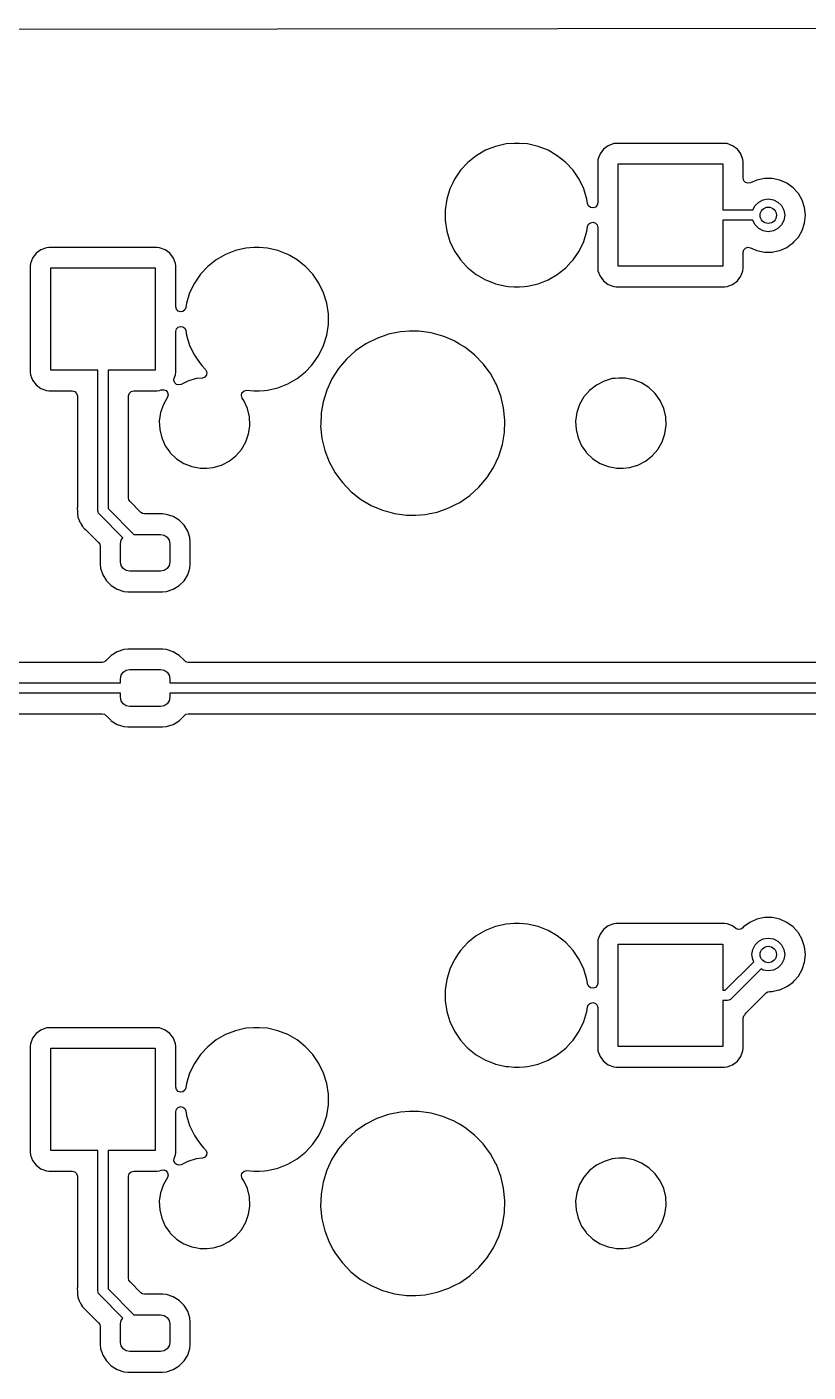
# Model space of a CAD drawing. Extents: x 30 to 259, y -142 to -25.
# Drawn here: x 134.65 to 153.71, y -57.69 to -24.85 of the extents above; entities that cross this region are included whole.
import ezdxf

# ---------------------------------------------------------------- set-up
doc = ezdxf.new("R2010")
doc.units = 0
doc.layers.add('BLACK', color=7, linetype='CONTINUOUS')

msp = doc.modelspace()

# ---------------------------------------------------------------- linework, layer by layer
at = {"layer": 'BLACK', "linetype": 'CONTINUOUS'}
for p, q in [((29.8744, -25.0004), (191.7, -24.8505)), ((145.841, -27.8634), (145.614, -27.9946)), ((146.085, -27.7676), (145.841, -27.8634)), ((146.341, -27.7092), (146.085, -27.7676)), ((146.537, -27.6945), (146.341, -27.7092)), ((146.668, -27.6945), (146.537, -27.6945)), ((146.537, -27.6945), (146.537, -27.6945)), ((146.864, -27.7092), (146.668, -27.6945)), ((146.668, -27.6945), (146.668, -27.6945)), ((147.12, -27.7676), (146.864, -27.7092)), ((147.364, -27.8634), (147.12, -27.7676)), ((147.591, -27.9946), (147.364, -27.8634)), ((148.72, -27.8375), (148.634, -27.9527)), ((148.835, -27.7512), (148.72, -27.8375)), ((148.97, -27.7009), (148.835, -27.7512)), ((149.03, -27.6945), (148.97, -27.7009)), ((151.675, -27.6945), (149.03, -27.6945)), ((151.735, -27.7009), (151.675, -27.6945)), ((151.675, -27.6945), (151.675, -27.6945)), ((151.87, -27.7512), (151.735, -27.7009)), ((151.985, -27.8375), (151.87, -27.7512)), ((152.071, -27.9527), (151.985, -27.8375)), ((145.409, -28.1582), (145.23, -28.3505)), ((145.614, -27.9946), (145.409, -28.1582)), ((147.796, -28.1582), (147.591, -27.9946)), ((147.591, -27.9946), (147.591, -27.9946)), ((147.975, -28.3505), (147.796, -28.1582)), ((147.796, -28.1582), (147.796, -28.1582)), ((147.796, -28.1582), (147.796, -28.1582)), ((148.583, -28.0875), (148.577, -28.1471)), ((148.577, -28.1471), (148.577, -29.1453)), ((148.634, -27.9527), (148.583, -28.0875)), ((149.077, -30.695), (149.077, -28.195)), ((149.077, -28.195), (151.627, -28.195)), ((151.627, -28.195), (151.627, -29.32)), ((152.122, -28.0875), (152.071, -27.9527)), ((152.128, -28.1471), (152.122, -28.0875)), ((152.128, -28.5458), (152.128, -28.1471)), ((152.128, -28.1471), (152.128, -28.1471)), ((145.082, -28.5673), (145.038, -28.6591)), ((145.23, -28.3505), (145.082, -28.5673)), ((148.123, -28.5673), (147.975, -28.3505)), ((147.975, -28.3505), (147.975, -28.3505)), ((147.975, -28.3505), (147.975, -28.3505)), ((148.237, -28.8037), (148.123, -28.5673)), ((152.143, -28.605), (152.128, -28.5458)), ((152.645, -28.5495), (152.46, -28.5889)), ((152.835, -28.5495), (152.645, -28.5495)), ((152.645, -28.5495), (152.645, -28.5495)), ((153.02, -28.5889), (152.835, -28.5495)), ((152.835, -28.5495), (152.835, -28.5495)), ((144.968, -28.8037), (144.891, -29.0544)), ((145.038, -28.6591), (144.968, -28.8037)), ((148.314, -29.0544), (148.237, -28.8037)), ((152.184, -28.6498), (152.143, -28.605)), ((152.242, -28.6694), (152.184, -28.6498)), ((152.302, -28.6591), (152.242, -28.6694)), ((152.46, -28.5889), (152.302, -28.6591)), ((153.193, -28.6658), (153.02, -28.5889)), ((153.346, -28.7771), (153.193, -28.6658)), ((153.473, -28.9178), (153.346, -28.7771)), ((144.891, -29.0544), (144.852, -29.3138)), ((148.33, -29.1617), (148.314, -29.0544)), ((148.33, -29.1638), (148.33, -29.1617)), ((148.354, -29.2202), (148.33, -29.1638)), ((148.402, -29.2583), (148.354, -29.2202)), ((148.562, -29.2046), (148.52, -29.2495)), ((148.577, -29.1453), (148.562, -29.2046)), ((152.363, -29.32), (152.416, -29.2149)), ((152.416, -29.2149), (152.505, -29.1264)), ((152.505, -29.1264), (152.616, -29.0696)), ((152.616, -29.0696), (152.74, -29.05)), ((152.74, -29.05), (152.864, -29.0696)), ((152.864, -29.0696), (152.975, -29.1264)), ((152.975, -29.1264), (153.064, -29.2149)), ((153.064, -29.2149), (153.12, -29.3264)), ((153.567, -29.0817), (153.473, -28.9178)), ((153.626, -29.2617), (153.567, -29.0817)), ((153.567, -29.0817), (153.567, -29.0817)), ((144.852, -29.3138), (144.852, -29.5762)), ((148.462, -29.269), (148.402, -29.2583)), ((148.52, -29.2495), (148.462, -29.269)), ((151.627, -29.32), (152.363, -29.32)), ((153.12, -29.3264), (153.14, -29.45)), ((153.14, -29.45), (153.12, -29.5736)), ((153.645, -29.45), (153.626, -29.2617)), ((153.632, -29.5762), (153.645, -29.45)), ((144.852, -29.5762), (144.891, -29.8356)), ((144.891, -29.8356), (144.968, -30.0863)), ((148.237, -30.0863), (148.314, -29.8356)), ((148.314, -29.8356), (148.33, -29.7262)), ((148.33, -29.7262), (148.354, -29.6698)), ((148.354, -29.6698), (148.402, -29.6317)), ((148.402, -29.6317), (148.462, -29.621)), ((148.462, -29.621), (148.52, -29.6405)), ((148.52, -29.6405), (148.562, -29.6854)), ((148.562, -29.6854), (148.577, -29.7447)), ((148.577, -29.7447), (148.577, -30.7429)), ((152.359, -29.57), (151.627, -29.57)), ((151.627, -29.57), (151.627, -30.695)), ((152.36, -29.5736), (152.359, -29.57)), ((152.416, -29.6851), (152.36, -29.5736)), ((152.505, -29.7736), (152.416, -29.6851)), ((152.616, -29.8304), (152.505, -29.7736)), ((152.74, -29.85), (152.616, -29.8304)), ((152.864, -29.8304), (152.74, -29.85)), ((152.975, -29.7736), (152.864, -29.8304)), ((153.064, -29.6851), (152.975, -29.7736)), ((153.12, -29.5736), (153.064, -29.6851)), ((153.473, -29.9822), (153.567, -29.8183)), ((153.567, -29.8183), (153.626, -29.6383)), ((153.626, -29.6383), (153.632, -29.5762)), ((144.968, -30.0863), (145.082, -30.3227)), ((148.123, -30.3227), (148.237, -30.0863)), ((153.193, -30.2342), (153.275, -30.1742)), ((153.275, -30.1742), (153.346, -30.1229)), ((153.346, -30.1229), (153.366, -30.1)), ((153.366, -30.1), (153.473, -29.9822)), ((134.784, -30.4927), (134.733, -30.6275)), ((134.87, -30.3775), (134.784, -30.4927)), ((134.985, -30.2912), (134.87, -30.3775)), ((135.12, -30.2409), (134.985, -30.2912)), ((135.18, -30.2345), (135.12, -30.2409)), ((137.825, -30.2345), (135.18, -30.2345)), ((137.885, -30.2409), (137.825, -30.2345)), ((137.825, -30.2345), (137.825, -30.2345)), ((138.02, -30.2912), (137.885, -30.2409)), ((138.135, -30.3775), (138.02, -30.2912)), ((138.221, -30.4927), (138.135, -30.3775)), ((138.272, -30.6275), (138.221, -30.4927)), ((139.264, -30.5346), (139.059, -30.6982)), ((139.491, -30.4034), (139.264, -30.5346)), ((139.735, -30.3076), (139.491, -30.4034)), ((139.991, -30.2492), (139.735, -30.3076)), ((140.187, -30.2345), (139.991, -30.2492)), ((140.318, -30.2345), (140.187, -30.2345)), ((140.187, -30.2345), (140.187, -30.2345)), ((140.514, -30.2492), (140.318, -30.2345)), ((140.318, -30.2345), (140.318, -30.2345)), ((140.77, -30.3076), (140.514, -30.2492)), ((141.014, -30.4034), (140.77, -30.3076)), ((141.061, -30.4305), (141.014, -30.4034)), ((141.014, -30.4034), (141.014, -30.4034)), ((141.014, -30.4034), (141.014, -30.4034)), ((141.241, -30.5346), (141.061, -30.4305)), ((141.293, -30.5755), (141.241, -30.5346)), ((145.082, -30.3227), (145.202, -30.4977)), ((145.202, -30.4977), (145.23, -30.5395)), ((145.23, -30.5395), (145.377, -30.6982)), ((147.923, -30.5959), (147.975, -30.5395)), ((147.975, -30.5395), (148.123, -30.3227)), ((147.975, -30.5395), (147.975, -30.5395)), ((147.975, -30.5395), (147.975, -30.5395)), ((152.128, -30.3542), (152.143, -30.295)), ((152.128, -30.7429), (152.128, -30.3542)), ((152.143, -30.295), (152.184, -30.2502)), ((152.184, -30.2502), (152.242, -30.2306)), ((152.242, -30.2306), (152.302, -30.2409)), ((152.302, -30.2409), (152.307, -30.2431)), ((152.307, -30.2431), (152.46, -30.3111)), ((152.46, -30.3111), (152.46, -30.3111)), ((152.46, -30.3111), (152.46, -30.3111)), ((152.46, -30.3111), (152.645, -30.3505)), ((152.645, -30.3505), (152.645, -30.3505)), ((152.645, -30.3505), (152.835, -30.3505)), ((152.835, -30.3505), (152.972, -30.3213)), ((152.835, -30.3505), (152.835, -30.3505)), ((152.972, -30.3213), (153.02, -30.3111)), ((153.02, -30.3111), (153.193, -30.2342)), ((134.733, -30.6275), (134.727, -30.6871)), ((134.727, -30.6871), (134.727, -33.2829)), ((135.227, -33.235), (135.227, -30.735)), ((135.227, -30.735), (137.778, -30.735)), ((137.778, -30.735), (137.778, -33.235)), ((138.278, -30.6871), (138.272, -30.6275)), ((138.278, -31.6853), (138.278, -30.6871)), ((138.278, -30.6871), (138.278, -30.6871)), ((139.059, -30.6982), (138.88, -30.8905)), ((141.446, -30.6982), (141.293, -30.5755)), ((141.625, -30.8905), (141.446, -30.6982)), ((141.446, -30.6982), (141.446, -30.6982)), ((141.446, -30.6982), (141.446, -30.6982)), ((145.377, -30.6982), (145.409, -30.7318)), ((145.409, -30.7318), (145.614, -30.8954)), ((147.591, -30.8954), (147.796, -30.7318)), ((147.796, -30.7318), (147.923, -30.5959)), ((148.577, -30.7429), (148.583, -30.8025)), ((148.583, -30.8025), (148.634, -30.9373)), ((151.627, -30.695), (149.077, -30.695)), ((152.071, -30.9373), (152.122, -30.8025)), ((152.122, -30.8025), (152.128, -30.7429)), ((138.732, -31.1073), (138.618, -31.3437)), ((138.88, -30.8905), (138.732, -31.1073)), ((141.773, -31.1073), (141.625, -30.8905)), ((141.625, -30.8905), (141.625, -30.8905)), ((141.625, -30.8905), (141.625, -30.8905)), ((141.887, -31.3437), (141.773, -31.1073)), ((145.614, -30.8954), (145.841, -31.0266)), ((145.841, -31.0266), (145.907, -31.0525)), ((145.907, -31.0525), (146.047, -31.1073)), ((146.047, -31.1073), (146.085, -31.1224)), ((146.085, -31.1224), (146.341, -31.1808)), ((146.341, -31.1808), (146.397, -31.185)), ((146.397, -31.185), (146.537, -31.1955)), ((146.537, -31.1955), (146.537, -31.1955)), ((146.537, -31.1955), (146.668, -31.1955)), ((146.668, -31.1955), (146.791, -31.1863)), ((146.668, -31.1955), (146.668, -31.1955)), ((146.791, -31.1863), (146.864, -31.1808)), ((146.864, -31.1808), (147.12, -31.1224)), ((147.12, -31.1224), (147.364, -31.0266)), ((147.364, -31.0266), (147.591, -30.8954)), ((148.634, -30.9373), (148.72, -31.0525)), ((148.72, -31.0525), (148.835, -31.1388)), ((148.835, -31.1388), (148.97, -31.1891)), ((148.97, -31.1891), (149.03, -31.1955)), ((149.03, -31.1955), (151.675, -31.1955)), ((151.675, -31.1955), (151.735, -31.1891)), ((151.735, -31.1891), (151.87, -31.1388)), ((151.87, -31.1388), (151.985, -31.0525)), ((151.985, -31.0525), (152.071, -30.9373)), ((138.618, -31.3437), (138.541, -31.5944)), ((141.964, -31.5944), (141.887, -31.3437)), ((138.293, -31.7446), (138.278, -31.6853)), ((138.335, -31.7895), (138.293, -31.7446)), ((138.393, -31.809), (138.335, -31.7895)), ((138.453, -31.7983), (138.393, -31.809)), ((138.501, -31.7602), (138.453, -31.7983)), ((138.525, -31.7038), (138.501, -31.7602)), ((138.541, -31.5944), (138.525, -31.7038)), ((142.003, -31.8538), (141.964, -31.5944)), ((142.003, -32.1162), (142.003, -31.8538)), ((138.293, -32.2254), (138.335, -32.1805)), ((138.335, -32.1805), (138.393, -32.161)), ((138.393, -32.161), (138.453, -32.1717)), ((138.453, -32.1717), (138.501, -32.2098)), ((141.964, -32.3756), (142.003, -32.1162)), ((138.278, -32.2847), (138.293, -32.2254)), ((138.278, -33.2829), (138.278, -32.2847)), ((138.501, -32.2098), (138.525, -32.2662)), ((138.525, -32.2662), (138.533, -32.3207)), ((138.533, -32.3207), (138.541, -32.3756)), ((138.541, -32.3756), (138.618, -32.6263)), ((141.887, -32.6263), (141.964, -32.3756)), ((143.184, -32.4541), (142.916, -32.5896)), ((143.468, -32.3555), (143.184, -32.4541)), ((143.763, -32.2956), (143.468, -32.3555)), ((143.987, -32.2806), (143.763, -32.2956)), ((144.213, -32.2806), (143.987, -32.2806)), ((143.987, -32.2806), (143.987, -32.2806)), ((144.511, -32.3207), (144.213, -32.2806)), ((144.8, -32.4), (144.511, -32.3207)), ((144.511, -32.3207), (144.511, -32.3207)), ((144.511, -32.3207), (144.511, -32.3207)), ((144.844, -32.4187), (144.8, -32.4)), ((145.077, -32.5173), (144.844, -32.4187)), ((138.618, -32.6263), (138.732, -32.8627)), ((141.773, -32.8627), (141.887, -32.6263)), ((142.668, -32.7597), (142.446, -32.9612)), ((142.916, -32.5896), (142.668, -32.7597)), ((145.206, -32.5939), (145.077, -32.5173)), ((145.336, -32.6705), (145.206, -32.5939)), ((145.571, -32.8567), (145.336, -32.6705)), ((145.336, -32.6705), (145.336, -32.6705)), ((145.336, -32.6705), (145.336, -32.6705)), ((138.732, -32.8627), (138.799, -32.9612)), ((138.799, -32.9612), (138.88, -33.0795)), ((138.88, -33.0795), (138.915, -33.1168)), ((138.915, -33.1168), (139.007, -33.216)), ((141.446, -33.2718), (141.59, -33.1168)), ((141.59, -33.1168), (141.625, -33.0795)), ((141.625, -33.0795), (141.773, -32.8627)), ((141.625, -33.0795), (141.625, -33.0795)), ((141.625, -33.0795), (141.625, -33.0795)), ((142.446, -32.9612), (142.252, -33.1907)), ((145.78, -33.0727), (145.571, -32.8567)), ((145.935, -33.2829), (145.78, -33.0727)), ((134.727, -33.2829), (134.733, -33.3425)), ((134.733, -33.3425), (134.734, -33.3445)), ((134.734, -33.3445), (134.784, -33.4773)), ((134.784, -33.4773), (134.87, -33.5925)), ((136.377, -33.235), (135.227, -33.235)), ((136.377, -36.6625), (136.377, -33.235)), ((137.778, -33.235), (136.627, -33.235)), ((136.627, -33.235), (136.627, -36.6107)), ((138.234, -33.4842), (138.241, -33.4256)), ((138.255, -33.5394), (138.234, -33.4842)), ((138.241, -33.4256), (138.272, -33.3425)), ((138.272, -33.3425), (138.278, -33.2829)), ((138.571, -33.4978), (138.414, -33.5791)), ((138.773, -33.4386), (138.571, -33.4978)), ((138.928, -33.4238), (138.773, -33.4386)), ((138.991, -33.399), (138.928, -33.4238)), ((139.032, -33.3445), (138.991, -33.399)), ((139.007, -33.216), (139.038, -33.2767)), ((139.038, -33.2767), (139.032, -33.3445)), ((141.014, -33.5666), (141.241, -33.4354)), ((141.241, -33.4354), (141.446, -33.2718)), ((142.09, -33.444), (141.963, -33.7165)), ((142.252, -33.1907), (142.09, -33.444)), ((145.959, -33.3146), (145.935, -33.2829)), ((146.082, -33.5394), (145.959, -33.3146)), ((148.731, -33.4978), (148.544, -33.5942)), ((148.933, -33.4386), (148.731, -33.4978)), ((149.003, -33.4319), (148.933, -33.4386)), ((149.09, -33.4236), (149.003, -33.4319)), ((149.248, -33.4236), (149.09, -33.4236)), ((149.454, -33.4634), (149.248, -33.4236)), ((149.248, -33.4236), (149.248, -33.4236)), ((149.477, -33.4723), (149.454, -33.4634)), ((149.454, -33.4634), (149.454, -33.4634)), ((149.454, -33.4634), (149.454, -33.4634)), ((149.649, -33.5416), (149.477, -33.4723)), ((134.87, -33.5925), (134.985, -33.6788)), ((134.985, -33.6788), (135.12, -33.7291)), ((135.12, -33.7291), (135.18, -33.7355)), ((135.18, -33.7355), (135.753, -33.7355)), ((135.753, -33.7355), (135.815, -33.7521)), ((135.815, -33.7521), (135.86, -33.7975)), ((135.86, -33.7975), (135.877, -33.8595)), ((137.128, -33.8595), (137.145, -33.7975)), ((137.145, -33.7975), (137.19, -33.7521)), ((137.19, -33.7521), (137.252, -33.7355)), ((137.252, -33.7355), (137.825, -33.7355)), ((137.825, -33.7355), (137.885, -33.7291)), ((137.825, -33.7355), (137.825, -33.7355)), ((137.885, -33.7291), (137.925, -33.714)), ((137.925, -33.714), (137.985, -33.7073)), ((137.985, -33.7073), (138.041, -33.7296)), ((138.041, -33.7296), (138.08, -33.7755)), ((138.08, -33.7755), (138.093, -33.8344)), ((138.299, -33.5786), (138.255, -33.5394)), ((138.356, -33.5929), (138.299, -33.5786)), ((138.414, -33.5791), (138.356, -33.5929)), ((139.88, -33.8526), (139.895, -33.7852)), ((139.895, -33.7852), (139.945, -33.7368)), ((139.945, -33.7368), (140.013, -33.7224)), ((140.013, -33.7224), (140.187, -33.7355)), ((140.187, -33.7355), (140.187, -33.7355)), ((140.187, -33.7355), (140.318, -33.7355)), ((140.318, -33.7355), (140.441, -33.7263)), ((140.318, -33.7355), (140.318, -33.7355)), ((140.441, -33.7263), (140.514, -33.7208)), ((140.514, -33.7208), (140.77, -33.6624)), ((140.77, -33.6624), (141.014, -33.5666)), ((141.963, -33.7179), (141.874, -34.0035)), ((141.963, -33.7165), (141.963, -33.7165)), ((141.963, -33.7165), (141.963, -33.7179)), ((146.103, -33.5781), (146.082, -33.5394)), ((146.188, -33.7982), (146.103, -33.5781)), ((146.211, -33.8586), (146.188, -33.7982)), ((148.379, -33.7243), (148.241, -33.8832)), ((148.544, -33.5942), (148.379, -33.7243)), ((149.826, -33.6553), (149.649, -33.5416)), ((149.979, -33.8005), (149.826, -33.6553)), ((149.826, -33.6553), (149.826, -33.6553)), ((149.826, -33.6553), (149.826, -33.6553)), ((150.101, -33.9718), (149.979, -33.8005)), ((149.979, -33.8005), (149.979, -33.8005)), ((135.877, -33.8595), (135.877, -36.5798)), ((137.128, -36.352), (137.128, -33.8595)), ((137.976, -34.0654), (137.907, -34.2642)), ((138.076, -33.8922), (137.976, -34.0654)), ((138.093, -33.8344), (138.076, -33.8922)), ((139.902, -33.918), (139.88, -33.8526)), ((139.941, -33.9718), (139.902, -33.918)), ((140.028, -34.1631), (139.941, -33.9718)), ((139.941, -33.9718), (139.941, -33.9718)), ((139.941, -33.9718), (139.941, -33.9718)), ((141.874, -34.0035), (141.829, -34.2711)), ((146.281, -34.1509), (146.211, -33.8586)), ((146.311, -34.4498), (146.281, -34.1509)), ((148.136, -34.0654), (148.067, -34.2642)), ((148.241, -33.8832), (148.136, -34.0654)), ((150.188, -34.1631), (150.101, -33.9718)), ((150.101, -33.9718), (150.101, -33.9718)), ((150.101, -33.9718), (150.101, -33.9718)), ((137.907, -34.2642), (137.877, -34.4724)), ((137.877, -34.4724), (137.877, -34.4724)), ((137.877, -34.4724), (137.887, -34.6825)), ((140.078, -34.3675), (140.028, -34.1631)), ((140.088, -34.5776), (140.078, -34.3675)), ((141.824, -34.2998), (141.816, -34.5461)), ((141.829, -34.2711), (141.824, -34.2998)), ((146.301, -34.7502), (146.31, -34.4724)), ((146.31, -34.4724), (146.311, -34.4498)), ((148.067, -34.2642), (148.037, -34.4724)), ((148.037, -34.4724), (148.047, -34.6825)), ((148.037, -34.4724), (148.037, -34.4724)), ((150.238, -34.3675), (150.188, -34.1631)), ((150.248, -34.5776), (150.238, -34.3675)), ((137.887, -34.6825), (137.937, -34.8869)), ((139.989, -34.9846), (140.058, -34.7858)), ((140.058, -34.7858), (140.084, -34.6002)), ((140.084, -34.6002), (140.088, -34.5776)), ((141.816, -34.5461), (141.814, -34.6002)), ((141.814, -34.6002), (141.844, -34.8991)), ((146.251, -35.0465), (146.301, -34.7502)), ((148.047, -34.6825), (148.097, -34.8869)), ((150.149, -34.9846), (150.218, -34.7858)), ((150.218, -34.7858), (150.248, -34.5776)), ((137.937, -34.8869), (137.978, -34.9774)), ((137.978, -34.9774), (138.024, -35.0782)), ((138.024, -35.0782), (138.133, -35.2312)), ((139.884, -35.1668), (139.989, -34.9846)), ((141.844, -34.8991), (141.914, -35.1914)), ((146.162, -35.3335), (146.251, -35.0465)), ((148.097, -34.8869), (148.138, -34.9774)), ((148.138, -34.9774), (148.184, -35.0782)), ((148.184, -35.0782), (148.293, -35.2312)), ((150.044, -35.1668), (150.149, -34.9846)), ((138.133, -35.2312), (138.146, -35.2495)), ((138.146, -35.2495), (138.299, -35.3947)), ((138.299, -35.3947), (138.299, -35.3947)), ((138.299, -35.3947), (138.299, -35.3947)), ((138.299, -35.3947), (138.476, -35.5084)), ((139.394, -35.5522), (139.581, -35.4558)), ((139.581, -35.4558), (139.746, -35.3257)), ((139.746, -35.3257), (139.884, -35.1668)), ((141.914, -35.1914), (142.022, -35.4719)), ((146.035, -35.606), (146.162, -35.3335)), ((148.293, -35.2312), (148.306, -35.2495)), ((148.306, -35.2495), (148.459, -35.3947)), ((148.459, -35.3947), (148.459, -35.3947)), ((148.459, -35.3947), (148.459, -35.3947)), ((148.459, -35.3947), (148.636, -35.5084)), ((149.554, -35.5522), (149.741, -35.4558)), ((149.741, -35.4558), (149.906, -35.3257)), ((149.906, -35.3257), (150.044, -35.1668)), ((138.476, -35.5084), (138.476, -35.5084)), ((138.476, -35.5084), (138.671, -35.5866)), ((138.671, -35.5866), (138.8, -35.6114)), ((138.8, -35.6114), (138.877, -35.6264)), ((138.877, -35.6264), (138.877, -35.6264)), ((138.877, -35.6264), (139.035, -35.6264)), ((139.035, -35.6264), (139.192, -35.6114)), ((139.035, -35.6264), (139.035, -35.6264)), ((139.192, -35.6114), (139.394, -35.5522)), ((142.022, -35.4719), (142.166, -35.7354)), ((142.166, -35.7354), (142.258, -35.8593)), ((145.873, -35.8593), (146.035, -35.606)), ((148.636, -35.5084), (148.636, -35.5084)), ((148.636, -35.5084), (148.831, -35.5866)), ((148.831, -35.5866), (148.96, -35.6114)), ((148.96, -35.6114), (149.037, -35.6264)), ((149.037, -35.6264), (149.037, -35.6264)), ((149.037, -35.6264), (149.195, -35.6264)), ((149.195, -35.6264), (149.352, -35.6114)), ((149.195, -35.6264), (149.195, -35.6264)), ((149.352, -35.6114), (149.554, -35.5522)), ((142.258, -35.8593), (142.345, -35.9773)), ((142.345, -35.9773), (142.554, -36.1933)), ((145.457, -36.2903), (145.679, -36.0888)), ((145.679, -36.0888), (145.873, -35.8593)), ((137.137, -36.3995), (137.128, -36.352)), ((137.164, -36.4397), (137.137, -36.3995)), ((137.43, -36.7057), (137.164, -36.4397)), ((142.554, -36.1933), (142.789, -36.3795)), ((142.789, -36.3795), (143.048, -36.5327)), ((145.209, -36.4604), (145.292, -36.4034)), ((145.292, -36.4034), (145.457, -36.2903)), ((135.877, -36.5798), (135.875, -36.6003)), ((135.875, -36.6003), (135.877, -36.6704)), ((135.877, -36.6704), (135.877, -36.6743)), ((135.877, -36.6743), (135.877, -36.7018)), ((135.877, -36.7018), (135.878, -36.7058)), ((135.878, -36.7058), (135.878, -36.7175)), ((135.878, -36.7175), (135.88, -36.7611)), ((135.88, -36.7611), (135.885, -36.7804)), ((135.885, -36.7804), (135.889, -36.7994)), ((136.386, -36.6922), (136.377, -36.6625)), ((136.393, -36.7224), (136.386, -36.6922)), ((136.397, -36.7275), (136.393, -36.7224)), ((136.397, -36.7301), (136.397, -36.7275)), ((136.401, -36.733), (136.397, -36.7301)), ((136.414, -36.7509), (136.401, -36.733)), ((136.988, -37.3245), (136.414, -36.7509)), ((136.627, -36.6107), (137.259, -37.2425)), ((137.47, -36.7326), (137.43, -36.7057)), ((137.518, -36.742), (137.47, -36.7326)), ((137.956, -36.742), (137.518, -36.742)), ((138.055, -36.7522), (137.956, -36.742)), ((138.216, -36.8055), (138.055, -36.7522)), ((143.048, -36.5327), (143.325, -36.65)), ((143.325, -36.65), (143.325, -36.65)), ((143.325, -36.65), (143.325, -36.65)), ((143.325, -36.65), (143.389, -36.6675)), ((143.389, -36.6675), (143.614, -36.7293)), ((143.614, -36.7293), (143.912, -36.7694)), ((143.912, -36.7694), (144.138, -36.7694)), ((144.138, -36.7694), (144.362, -36.7544)), ((144.138, -36.7694), (144.138, -36.7694)), ((144.362, -36.7544), (144.436, -36.7394)), ((144.436, -36.7394), (144.657, -36.6945)), ((144.657, -36.6945), (144.941, -36.5959)), ((144.941, -36.5959), (145.089, -36.521)), ((145.089, -36.521), (145.209, -36.4604)), ((135.889, -36.7994), (135.892, -36.8193)), ((135.892, -36.8193), (135.908, -36.8599)), ((135.908, -36.8599), (135.912, -36.871)), ((135.912, -36.871), (135.924, -36.9129)), ((135.924, -36.9129), (135.934, -36.9301)), ((135.934, -36.9301), (135.943, -36.9476)), ((135.943, -36.9476), (135.95, -36.9662)), ((135.95, -36.9662), (135.95, -36.9662)), ((135.95, -36.9662), (135.976, -37.0016)), ((135.976, -37.0016), (135.982, -37.0113)), ((135.982, -37.0113), (136.004, -37.0489)), ((136.004, -37.0489), (136.004, -37.0489)), ((136.004, -37.0489), (136.004, -37.0489)), ((136.004, -37.0489), (136.018, -37.0631)), ((136.018, -37.0631), (136.031, -37.0779)), ((136.031, -37.0779), (136.043, -37.0941)), ((136.043, -37.0941), (136.077, -37.1219)), ((138.361, -36.8945), (138.216, -36.8055)), ((138.48, -37.0145), (138.361, -36.8945)), ((138.57, -37.1588), (138.48, -37.0145)), ((136.077, -37.1219), (136.085, -37.1298)), ((136.085, -37.1298), (136.396, -37.4403)), ((136.396, -37.4403), (136.423, -37.4805)), ((136.933, -37.4675), (136.95, -37.3814)), ((136.95, -37.3814), (136.988, -37.3245)), ((137.259, -37.2425), (137.907, -37.2425)), ((137.907, -37.2425), (137.994, -37.2596)), ((137.994, -37.2596), (138.067, -37.3084)), ((138.067, -37.3084), (138.115, -37.3814)), ((138.115, -37.3814), (138.132, -37.4675)), ((138.623, -37.3198), (138.57, -37.1588)), ((138.57, -37.1588), (138.57, -37.1588)), ((138.57, -37.1588), (138.57, -37.1588)), ((138.633, -37.4192), (138.623, -37.3198)), ((138.633, -37.9658), (138.633, -37.4192)), ((136.423, -37.4805), (136.432, -37.528)), ((136.432, -37.528), (136.432, -37.9658)), ((136.933, -37.9175), (136.933, -37.4675)), ((138.132, -37.4675), (138.132, -37.9175)), ((136.432, -37.9658), (136.442, -38.0652)), ((136.442, -38.0652), (136.495, -38.2262)), ((136.95, -38.0036), (136.933, -37.9175)), ((136.998, -38.0766), (136.95, -38.0036)), ((137.071, -38.1254), (136.998, -38.0766)), ((138.067, -38.0766), (137.994, -38.1254)), ((138.115, -38.0036), (138.067, -38.0766)), ((138.132, -37.9175), (138.115, -38.0036)), ((138.57, -38.2262), (138.623, -38.0652)), ((138.623, -38.0652), (138.633, -37.9658)), ((136.495, -38.2262), (136.585, -38.3705)), ((136.585, -38.3705), (136.704, -38.4905)), ((137.157, -38.1425), (137.071, -38.1254)), ((137.907, -38.1425), (137.157, -38.1425)), ((137.994, -38.1254), (137.907, -38.1425)), ((138.361, -38.4905), (138.48, -38.3705)), ((138.48, -38.3705), (138.57, -38.2262)), ((136.704, -38.4905), (136.849, -38.5795)), ((136.849, -38.5795), (136.849, -38.5795)), ((136.849, -38.5795), (136.849, -38.5795)), ((136.849, -38.5795), (137.01, -38.6328)), ((137.01, -38.6328), (137.109, -38.643)), ((137.109, -38.643), (137.956, -38.643)), ((137.956, -38.643), (138.055, -38.6328)), ((138.055, -38.6328), (138.216, -38.5795)), ((138.216, -38.5795), (138.294, -38.5312)), ((138.294, -38.5312), (138.361, -38.4905)), ((137.01, -40.0521), (136.849, -40.1055)), ((137.109, -40.042), (137.01, -40.0521)), ((137.956, -40.042), (137.109, -40.042)), ((137.966, -40.043), (137.956, -40.042)), ((138.055, -40.0521), (137.966, -40.043)), ((138.216, -40.1055), (138.055, -40.0521)), ((136.483, -40.367), (119.532, -40.367)), ((136.543, -40.3513), (136.483, -40.367)), ((136.573, -40.3231), (136.543, -40.3513)), ((136.574, -40.3247), (136.573, -40.3231)), ((136.585, -40.3145), (136.574, -40.3247)), ((136.639, -40.2596), (136.585, -40.3145)), ((136.585, -40.3145), (136.585, -40.3145)), ((136.704, -40.1945), (136.639, -40.2596)), ((136.849, -40.1055), (136.704, -40.1945)), ((138.361, -40.1945), (138.216, -40.1055)), ((138.48, -40.3145), (138.361, -40.1945)), ((138.361, -40.1945), (138.361, -40.1945)), ((138.361, -40.1945), (138.361, -40.1945)), ((138.491, -40.3247), (138.48, -40.3145)), ((138.48, -40.3145), (138.48, -40.3145)), ((138.492, -40.3231), (138.491, -40.3247)), ((138.522, -40.3513), (138.492, -40.3231)), ((138.582, -40.367), (138.522, -40.3513)), ((155.533, -40.367), (138.582, -40.367)), ((136.933, -40.7675), (136.95, -40.6814)), ((136.95, -40.6814), (136.998, -40.6084)), ((136.998, -40.6084), (137.071, -40.5596)), ((137.071, -40.5596), (137.157, -40.5425)), ((137.157, -40.5425), (137.907, -40.5425)), ((137.907, -40.5425), (137.994, -40.5596)), ((137.994, -40.5596), (138.067, -40.6084)), ((138.067, -40.6084), (138.115, -40.6814)), ((138.115, -40.6814), (138.132, -40.7675)), ((119.082, -40.8675), (136.933, -40.8675)), ((136.933, -40.8675), (136.933, -40.7675)), ((138.132, -40.7675), (138.132, -40.8675)), ((138.132, -40.8675), (155.982, -40.8675)), ((136.933, -41.1175), (119.082, -41.1175)), ((136.933, -41.2175), (136.933, -41.1175)), ((136.95, -41.3036), (136.933, -41.2175)), ((136.998, -41.3766), (136.95, -41.3036)), ((137.071, -41.4254), (136.998, -41.3766)), ((138.067, -41.3766), (137.994, -41.4254)), ((138.115, -41.3036), (138.067, -41.3766)), ((138.132, -41.2175), (138.115, -41.3036)), ((155.982, -41.1175), (138.132, -41.1175)), ((138.132, -41.1175), (138.132, -41.2175)), ((119.532, -41.618), (136.483, -41.618)), ((136.483, -41.618), (136.543, -41.6337)), ((136.543, -41.6337), (136.573, -41.6619)), ((136.573, -41.6619), (136.574, -41.6603)), ((136.574, -41.6603), (136.585, -41.6705)), ((136.585, -41.6705), (136.585, -41.6705)), ((136.585, -41.6705), (136.691, -41.7767)), ((137.157, -41.4425), (137.071, -41.4254)), ((137.907, -41.4425), (137.157, -41.4425)), ((137.994, -41.4254), (137.907, -41.4425)), ((138.361, -41.7905), (138.48, -41.6705)), ((138.48, -41.6705), (138.491, -41.6603)), ((138.48, -41.6705), (138.48, -41.6705)), ((138.491, -41.6603), (138.492, -41.6619)), ((138.492, -41.6619), (138.522, -41.6337)), ((138.522, -41.6337), (138.582, -41.618)), ((138.582, -41.618), (155.533, -41.618)), ((136.691, -41.7767), (136.704, -41.7905)), ((136.704, -41.7905), (136.849, -41.8795)), ((136.849, -41.8795), (136.849, -41.8795)), ((136.849, -41.8795), (136.849, -41.8795)), ((136.849, -41.8795), (137.01, -41.9328)), ((137.01, -41.9328), (137.109, -41.943)), ((137.109, -41.943), (137.956, -41.943)), ((137.956, -41.943), (138.055, -41.9328)), ((138.055, -41.9328), (138.216, -41.8795)), ((138.216, -41.8795), (138.361, -41.7905)), ((152.645, -46.5975), (152.46, -46.6369)), ((152.835, -46.5975), (152.645, -46.5975)), ((152.645, -46.5975), (152.645, -46.5975)), ((153.02, -46.6369), (152.835, -46.5975)), ((152.835, -46.5975), (152.835, -46.5975)), ((145.841, -46.9134), (145.614, -47.0446)), ((146.085, -46.8176), (145.841, -46.9134)), ((146.341, -46.7592), (146.085, -46.8176)), ((146.537, -46.7445), (146.341, -46.7592)), ((146.668, -46.7445), (146.537, -46.7445)), ((146.537, -46.7445), (146.537, -46.7445)), ((146.864, -46.7592), (146.668, -46.7445)), ((146.668, -46.7445), (146.668, -46.7445)), ((147.12, -46.8176), (146.864, -46.7592)), ((147.364, -46.9134), (147.12, -46.8176)), ((147.591, -47.0446), (147.364, -46.9134)), ((148.72, -46.8875), (148.634, -47.0027)), ((148.835, -46.8012), (148.72, -46.8875)), ((148.97, -46.7509), (148.835, -46.8012)), ((149.03, -46.7445), (148.97, -46.7509)), ((151.675, -46.7445), (149.03, -46.7445)), ((151.735, -46.7509), (151.675, -46.7445)), ((151.675, -46.7445), (151.675, -46.7445)), ((151.87, -46.8012), (151.735, -46.7509)), ((151.95, -46.8611), (151.87, -46.8012)), ((152.006, -46.8845), (151.95, -46.8611)), ((152.066, -46.8786), (152.006, -46.8845)), ((152.116, -46.8448), (152.066, -46.8786)), ((152.134, -46.8251), (152.116, -46.8448)), ((152.287, -46.7138), (152.134, -46.8251)), ((152.46, -46.6369), (152.287, -46.7138)), ((153.193, -46.7138), (153.02, -46.6369)), ((153.346, -46.8251), (153.193, -46.7138)), ((153.473, -46.9658), (153.346, -46.8251)), ((145.409, -47.2082), (145.23, -47.4005)), ((145.614, -47.0446), (145.409, -47.2082)), ((147.796, -47.2082), (147.591, -47.0446)), ((147.591, -47.0446), (147.591, -47.0446)), ((147.975, -47.4005), (147.796, -47.2082)), ((147.796, -47.2082), (147.796, -47.2082)), ((147.796, -47.2082), (147.796, -47.2082)), ((148.583, -47.1375), (148.577, -47.1971)), ((148.577, -47.1971), (148.577, -48.1953)), ((148.634, -47.0027), (148.583, -47.1375)), ((149.077, -49.745), (149.077, -47.245)), ((149.077, -47.245), (151.627, -47.245)), ((151.627, -47.245), (151.627, -48.37)), ((152.36, -47.3744), (152.416, -47.2629)), ((152.416, -47.2629), (152.505, -47.1744)), ((152.505, -47.1744), (152.616, -47.1176)), ((152.616, -47.1176), (152.74, -47.098)), ((152.74, -47.098), (152.864, -47.1176)), ((152.864, -47.1176), (152.975, -47.1744)), ((152.975, -47.1744), (153.064, -47.2629)), ((153.064, -47.2629), (153.12, -47.3744)), ((153.567, -47.1297), (153.473, -46.9658)), ((153.57, -47.1375), (153.567, -47.1297)), ((153.626, -47.3097), (153.57, -47.1375)), ((145.082, -47.6173), (145.066, -47.6516)), ((145.088, -47.6095), (145.082, -47.6173)), ((145.156, -47.5095), (145.088, -47.6095)), ((145.23, -47.4005), (145.156, -47.5095)), ((148.123, -47.6173), (147.975, -47.4005)), ((147.975, -47.4005), (147.975, -47.4005)), ((147.975, -47.4005), (147.975, -47.4005)), ((148.237, -47.8537), (148.123, -47.6173)), ((152.34, -47.498), (152.36, -47.3744)), ((152.36, -47.6216), (152.34, -47.498)), ((152.387, -47.6746), (152.36, -47.6216)), ((153.12, -47.6216), (153.064, -47.7331)), ((153.12, -47.3744), (153.14, -47.498)), ((153.14, -47.498), (153.12, -47.6216)), ((153.645, -47.498), (153.626, -47.3097)), ((153.626, -47.6863), (153.645, -47.498)), ((144.968, -47.8537), (144.891, -48.1044)), ((145.066, -47.6516), (144.968, -47.8537)), ((148.314, -48.1044), (148.237, -47.8537)), ((151.691, -48.37), (152.387, -47.6746)), ((152.563, -47.8514), (151.831, -48.5834)), ((152.616, -47.8784), (152.563, -47.8514)), ((152.74, -47.898), (152.616, -47.8784)), ((152.864, -47.8784), (152.74, -47.898)), ((152.975, -47.8216), (152.864, -47.8784)), ((153.064, -47.7331), (152.975, -47.8216)), ((153.473, -48.0302), (153.567, -47.8663)), ((153.567, -47.8663), (153.626, -47.6863)), ((144.891, -48.1044), (144.852, -48.3638)), ((148.328, -48.1953), (148.314, -48.1044)), ((148.33, -48.2138), (148.328, -48.1953)), ((148.354, -48.2702), (148.33, -48.2138)), ((148.402, -48.3083), (148.354, -48.2702)), ((148.562, -48.2546), (148.52, -48.2995)), ((148.577, -48.1953), (148.562, -48.2546)), ((153.193, -48.2822), (153.209, -48.2702)), ((153.209, -48.2702), (153.346, -48.1709)), ((153.346, -48.1709), (153.372, -48.1417)), ((153.372, -48.1417), (153.473, -48.0302)), ((144.852, -48.3638), (144.852, -48.6262)), ((148.462, -48.319), (148.402, -48.3083)), ((148.52, -48.2995), (148.462, -48.319)), ((151.627, -48.37), (151.691, -48.37)), ((151.803, -48.6047), (151.773, -48.6113)), ((151.808, -48.6009), (151.803, -48.6047)), ((151.811, -48.6002), (151.808, -48.6009)), ((151.814, -48.5968), (151.811, -48.6002)), ((151.831, -48.5834), (151.814, -48.5968)), ((152.496, -48.6262), (152.688, -48.4348)), ((152.688, -48.4348), (152.728, -48.4079)), ((152.728, -48.4079), (152.775, -48.3985)), ((152.775, -48.3985), (152.835, -48.3985)), ((152.835, -48.3985), (152.998, -48.3638)), ((152.998, -48.3638), (153.02, -48.3591)), ((153.02, -48.3591), (153.193, -48.2822)), ((144.852, -48.6262), (144.891, -48.8856)), ((144.891, -48.8856), (144.968, -49.1363)), ((148.237, -49.1363), (148.314, -48.8856)), ((148.314, -48.8856), (148.33, -48.7762)), ((148.33, -48.7762), (148.354, -48.7198)), ((148.354, -48.7198), (148.402, -48.6817)), ((148.402, -48.6817), (148.462, -48.671)), ((148.462, -48.671), (148.52, -48.6905)), ((148.52, -48.6905), (148.562, -48.7354)), ((148.562, -48.7354), (148.577, -48.7947)), ((148.577, -48.7947), (148.577, -49.7929)), ((151.743, -48.62), (151.627, -48.62)), ((151.627, -48.62), (151.627, -49.745)), ((151.773, -48.6113), (151.743, -48.62)), ((152.175, -48.9546), (152.202, -48.9209)), ((152.202, -48.9209), (152.21, -48.9123)), ((152.21, -48.9123), (152.496, -48.6262)), ((144.968, -49.1363), (145.082, -49.3727)), ((148.123, -49.3727), (148.237, -49.1363)), ((152.128, -49.0516), (152.142, -48.9953)), ((152.128, -49.7929), (152.128, -49.0516)), ((152.142, -48.9953), (152.165, -48.9673)), ((152.165, -48.9667), (152.175, -48.9546)), ((152.165, -48.9673), (152.165, -48.9667)), ((134.784, -49.5427), (134.733, -49.6775)), ((134.87, -49.4275), (134.784, -49.5427)), ((134.985, -49.3412), (134.87, -49.4275)), ((135.12, -49.2909), (134.985, -49.3412)), ((135.18, -49.2845), (135.12, -49.2909)), ((137.825, -49.2845), (135.18, -49.2845)), ((137.885, -49.2909), (137.825, -49.2845)), ((137.825, -49.2845), (137.825, -49.2845)), ((138.02, -49.3412), (137.885, -49.2909)), ((138.135, -49.4275), (138.02, -49.3412)), ((138.221, -49.5427), (138.135, -49.4275)), ((138.272, -49.6775), (138.221, -49.5427)), ((139.264, -49.5846), (139.059, -49.7482)), ((139.491, -49.4534), (139.264, -49.5846)), ((139.735, -49.3576), (139.491, -49.4534)), ((139.991, -49.2992), (139.735, -49.3576)), ((140.187, -49.2845), (139.991, -49.2992)), ((140.318, -49.2845), (140.187, -49.2845)), ((140.187, -49.2845), (140.187, -49.2845)), ((140.514, -49.2992), (140.318, -49.2845)), ((140.318, -49.2845), (140.318, -49.2845)), ((140.77, -49.3576), (140.514, -49.2992)), ((141.014, -49.4534), (140.77, -49.3576)), ((141.241, -49.5846), (141.014, -49.4534)), ((141.293, -49.6255), (141.241, -49.5846)), ((145.082, -49.3727), (145.199, -49.544)), ((145.199, -49.544), (145.23, -49.5895)), ((145.23, -49.5895), (145.377, -49.7482)), ((147.923, -49.6459), (147.975, -49.5895)), ((147.975, -49.5895), (148.123, -49.3727)), ((147.975, -49.5895), (147.975, -49.5895)), ((147.975, -49.5895), (147.975, -49.5895)), ((134.733, -49.6775), (134.727, -49.7371)), ((134.727, -49.7371), (134.727, -52.3329)), ((135.227, -52.285), (135.227, -49.785)), ((135.227, -49.785), (137.778, -49.785)), ((137.778, -49.785), (137.778, -52.285)), ((138.278, -49.7371), (138.272, -49.6775)), ((138.278, -50.7353), (138.278, -49.7371)), ((138.278, -49.7371), (138.278, -49.7371)), ((139.059, -49.7482), (138.88, -49.9405)), ((141.446, -49.7482), (141.293, -49.6255)), ((141.625, -49.9405), (141.446, -49.7482)), ((141.446, -49.7482), (141.446, -49.7482)), ((141.446, -49.7482), (141.446, -49.7482)), ((145.377, -49.7482), (145.409, -49.7818)), ((145.409, -49.7818), (145.614, -49.9454)), ((147.591, -49.9454), (147.796, -49.7818)), ((147.796, -49.7818), (147.923, -49.6459)), ((148.577, -49.7929), (148.583, -49.8525)), ((148.583, -49.8525), (148.634, -49.9873)), ((151.627, -49.745), (149.077, -49.745)), ((152.071, -49.9873), (152.122, -49.8525)), ((152.122, -49.8525), (152.128, -49.7929)), ((138.732, -50.1573), (138.618, -50.3937)), ((138.88, -49.9405), (138.732, -50.1573)), ((141.773, -50.1573), (141.625, -49.9405)), ((141.625, -49.9405), (141.625, -49.9405)), ((141.625, -49.9405), (141.625, -49.9405)), ((141.887, -50.3937), (141.773, -50.1573)), ((145.614, -49.9454), (145.841, -50.0766)), ((145.841, -50.0766), (145.907, -50.1025)), ((145.907, -50.1025), (146.047, -50.1573)), ((146.047, -50.1573), (146.085, -50.1724)), ((146.085, -50.1724), (146.341, -50.2308)), ((146.341, -50.2308), (146.397, -50.235)), ((146.397, -50.235), (146.537, -50.2455)), ((146.537, -50.2455), (146.537, -50.2455)), ((146.537, -50.2455), (146.668, -50.2455)), ((146.668, -50.2455), (146.791, -50.2363)), ((146.668, -50.2455), (146.668, -50.2455)), ((146.791, -50.2363), (146.864, -50.2308)), ((146.864, -50.2308), (147.12, -50.1724)), ((147.12, -50.1724), (147.364, -50.0766)), ((147.364, -50.0766), (147.591, -49.9454)), ((148.634, -49.9873), (148.72, -50.1025)), ((148.72, -50.1025), (148.835, -50.1888)), ((148.835, -50.1888), (148.97, -50.2391)), ((148.97, -50.2391), (149.03, -50.2455)), ((149.03, -50.2455), (151.675, -50.2455)), ((151.675, -50.2455), (151.735, -50.2391)), ((151.735, -50.2391), (151.87, -50.1888)), ((151.87, -50.1888), (151.985, -50.1025)), ((151.985, -50.1025), (152.071, -49.9873)), ((138.618, -50.3937), (138.541, -50.6444)), ((141.964, -50.6444), (141.887, -50.3937)), ((138.293, -50.7946), (138.278, -50.7353)), ((138.335, -50.8395), (138.293, -50.7946)), ((138.393, -50.859), (138.335, -50.8395)), ((138.453, -50.8483), (138.393, -50.859)), ((138.501, -50.8102), (138.453, -50.8483)), ((138.525, -50.7538), (138.501, -50.8102)), ((138.541, -50.6444), (138.525, -50.7538)), ((142.003, -50.9038), (141.964, -50.6444)), ((142.003, -51.1662), (142.003, -50.9038)), ((138.293, -51.2754), (138.335, -51.2305)), ((138.335, -51.2305), (138.393, -51.211)), ((138.393, -51.211), (138.453, -51.2217)), ((138.453, -51.2217), (138.501, -51.2598)), ((141.964, -51.4256), (142.003, -51.1662)), ((138.278, -51.3347), (138.293, -51.2754)), ((138.278, -52.3329), (138.278, -51.3347)), ((138.501, -51.2598), (138.525, -51.3162)), ((138.525, -51.3162), (138.533, -51.3707)), ((138.533, -51.3707), (138.541, -51.4256)), ((138.541, -51.4256), (138.618, -51.6763)), ((141.887, -51.6763), (141.964, -51.4256)), ((143.184, -51.5041), (142.916, -51.6396)), ((143.468, -51.4055), (143.184, -51.5041)), ((143.763, -51.3456), (143.468, -51.4055)), ((143.987, -51.3306), (143.763, -51.3456)), ((144.213, -51.3306), (143.987, -51.3306)), ((143.987, -51.3306), (143.987, -51.3306)), ((144.511, -51.3707), (144.213, -51.3306)), ((144.8, -51.45), (144.511, -51.3707)), ((144.511, -51.3707), (144.511, -51.3707)), ((144.511, -51.3707), (144.511, -51.3707)), ((144.896, -51.4906), (144.8, -51.45)), ((145.077, -51.5673), (144.896, -51.4906)), ((138.618, -51.6763), (138.732, -51.9127)), ((141.773, -51.9127), (141.887, -51.6763)), ((142.668, -51.8097), (142.446, -52.0112)), ((142.916, -51.6396), (142.668, -51.8097)), ((145.206, -51.6439), (145.077, -51.5673)), ((145.336, -51.7205), (145.206, -51.6439)), ((145.571, -51.9067), (145.336, -51.7205)), ((145.336, -51.7205), (145.336, -51.7205)), ((145.336, -51.7205), (145.336, -51.7205)), ((138.732, -51.9127), (138.799, -52.0112)), ((138.799, -52.0112), (138.88, -52.1295)), ((138.88, -52.1295), (138.959, -52.2146)), ((138.959, -52.2146), (139.007, -52.266)), ((141.446, -52.3218), (141.546, -52.2148)), ((141.546, -52.2148), (141.625, -52.1295)), ((141.625, -52.1295), (141.773, -51.9127)), ((141.625, -52.1295), (141.625, -52.1295)), ((141.625, -52.1295), (141.625, -52.1295)), ((142.446, -52.0112), (142.252, -52.2407)), ((145.78, -52.1227), (145.571, -51.9067)), ((145.935, -52.3329), (145.78, -52.1227)), ((134.727, -52.3329), (134.733, -52.3925)), ((134.733, -52.3925), (134.734, -52.3945)), ((134.734, -52.3945), (134.784, -52.5273)), ((134.784, -52.5273), (134.87, -52.6425)), ((136.377, -52.285), (135.227, -52.285)), ((136.377, -55.7125), (136.377, -52.285)), ((137.778, -52.285), (136.627, -52.285)), ((136.627, -52.285), (136.627, -55.6607)), ((138.234, -52.5342), (138.241, -52.4756)), ((138.255, -52.5894), (138.234, -52.5342)), ((138.241, -52.4756), (138.272, -52.3925)), ((138.272, -52.3925), (138.278, -52.3329)), ((138.571, -52.5478), (138.414, -52.6291)), ((138.773, -52.4886), (138.571, -52.5478)), ((138.928, -52.4738), (138.773, -52.4886)), ((138.991, -52.449), (138.928, -52.4738)), ((139.032, -52.3945), (138.991, -52.449)), ((139.007, -52.266), (139.038, -52.3267)), ((139.038, -52.3267), (139.032, -52.3945)), ((141.014, -52.6166), (141.241, -52.4854)), ((141.241, -52.4854), (141.446, -52.3218)), ((142.09, -52.494), (141.963, -52.7665)), ((142.252, -52.2407), (142.09, -52.494)), ((145.959, -52.3646), (145.935, -52.3329)), ((146.082, -52.5894), (145.959, -52.3646)), ((148.731, -52.5478), (148.544, -52.6442)), ((148.933, -52.4886), (148.731, -52.5478)), ((149.003, -52.4819), (148.933, -52.4886)), ((149.09, -52.4736), (149.003, -52.4819)), ((149.248, -52.4736), (149.09, -52.4736)), ((149.454, -52.5134), (149.248, -52.4736)), ((149.248, -52.4736), (149.248, -52.4736)), ((149.477, -52.5223), (149.454, -52.5134)), ((149.454, -52.5134), (149.454, -52.5134)), ((149.454, -52.5134), (149.454, -52.5134)), ((149.649, -52.5916), (149.477, -52.5223)), ((134.87, -52.6425), (134.985, -52.7288)), ((134.985, -52.7288), (135.12, -52.7791)), ((135.12, -52.7791), (135.18, -52.7855)), ((135.18, -52.7855), (135.753, -52.7855)), ((135.753, -52.7855), (135.815, -52.8021)), ((135.815, -52.8021), (135.86, -52.8475)), ((135.86, -52.8475), (135.877, -52.9095)), ((137.128, -52.9095), (137.145, -52.8475)), ((137.145, -52.8475), (137.19, -52.8021)), ((137.19, -52.8021), (137.252, -52.7855)), ((137.252, -52.7855), (137.825, -52.7855)), ((137.825, -52.7855), (137.885, -52.7791)), ((137.825, -52.7855), (137.825, -52.7855)), ((137.885, -52.7791), (137.925, -52.764)), ((137.925, -52.764), (137.985, -52.7573)), ((137.985, -52.7573), (138.041, -52.7796)), ((138.041, -52.7796), (138.08, -52.8255)), ((138.08, -52.8255), (138.093, -52.8844)), ((138.299, -52.6286), (138.255, -52.5894)), ((138.356, -52.6429), (138.299, -52.6286)), ((138.414, -52.6291), (138.356, -52.6429)), ((139.88, -52.9026), (139.895, -52.8352)), ((139.895, -52.8352), (139.945, -52.7868)), ((139.945, -52.7868), (140.013, -52.7724)), ((140.013, -52.7724), (140.187, -52.7855)), ((140.187, -52.7855), (140.187, -52.7855)), ((140.187, -52.7855), (140.318, -52.7855)), ((140.318, -52.7855), (140.441, -52.7763)), ((140.318, -52.7855), (140.318, -52.7855)), ((140.441, -52.7763), (140.514, -52.7708)), ((140.514, -52.7708), (140.77, -52.7124)), ((140.77, -52.7124), (141.014, -52.6166)), ((141.963, -52.7665), (141.874, -53.0535)), ((146.103, -52.6281), (146.082, -52.5894)), ((146.189, -52.8505), (146.103, -52.6281)), ((146.211, -52.9086), (146.189, -52.8505)), ((148.379, -52.7743), (148.241, -52.9332)), ((148.544, -52.6442), (148.379, -52.7743)), ((149.826, -52.7053), (149.649, -52.5916)), ((149.979, -52.8505), (149.826, -52.7053)), ((149.826, -52.7053), (149.826, -52.7053)), ((149.826, -52.7053), (149.826, -52.7053)), ((150.101, -53.0218), (149.979, -52.8505)), ((149.979, -52.8505), (149.979, -52.8505)), ((135.877, -52.9095), (135.877, -55.6298)), ((137.128, -55.402), (137.128, -52.9095)), ((137.976, -53.1154), (137.907, -53.3142)), ((138.076, -52.9422), (137.976, -53.1154)), ((138.093, -52.8844), (138.076, -52.9422)), ((139.902, -52.968), (139.88, -52.9026)), ((139.941, -53.0218), (139.902, -52.968)), ((140.028, -53.2131), (139.941, -53.0218)), ((139.941, -53.0218), (139.941, -53.0218)), ((139.941, -53.0218), (139.941, -53.0218)), ((141.874, -53.0535), (141.824, -53.3498)), ((146.281, -53.2009), (146.211, -52.9086)), ((146.311, -53.4998), (146.281, -53.2009)), ((148.136, -53.1154), (148.067, -53.3142)), ((148.241, -52.9332), (148.136, -53.1154)), ((150.188, -53.2131), (150.101, -53.0218)), ((150.101, -53.0218), (150.101, -53.0218)), ((150.101, -53.0218), (150.101, -53.0218)), ((137.907, -53.3142), (137.877, -53.5224)), ((137.877, -53.5224), (137.877, -53.5224)), ((137.877, -53.5224), (137.887, -53.7325)), ((140.078, -53.4175), (140.028, -53.2131)), ((140.088, -53.6276), (140.078, -53.4175)), ((141.824, -53.3498), (141.814, -53.6502)), ((146.301, -53.8002), (146.31, -53.5224)), ((146.31, -53.5224), (146.311, -53.4998)), ((148.067, -53.3142), (148.037, -53.5224)), ((148.037, -53.5224), (148.047, -53.7325)), ((148.037, -53.5224), (148.037, -53.5224)), ((150.238, -53.4175), (150.188, -53.2131)), ((150.248, -53.6276), (150.238, -53.4175)), ((137.887, -53.7325), (137.937, -53.9369)), ((139.989, -54.0346), (140.058, -53.8358)), ((140.058, -53.8358), (140.084, -53.6502)), ((140.084, -53.6502), (140.088, -53.6276)), ((141.814, -53.6502), (141.844, -53.9491)), ((146.251, -54.0965), (146.301, -53.8002)), ((148.047, -53.7325), (148.097, -53.9369)), ((150.149, -54.0346), (150.218, -53.8358)), ((150.218, -53.8358), (150.248, -53.6276)), ((137.937, -53.9369), (137.982, -54.0346)), ((137.982, -54.0346), (138.024, -54.1282)), ((138.024, -54.1282), (138.133, -54.2812)), ((139.884, -54.2168), (139.989, -54.0346)), ((141.844, -53.9491), (141.914, -54.2414)), ((146.162, -54.3835), (146.251, -54.0965)), ((148.097, -53.9369), (148.142, -54.0346)), ((148.142, -54.0346), (148.184, -54.1282)), ((148.184, -54.1282), (148.293, -54.2812)), ((150.044, -54.2168), (150.149, -54.0346)), ((138.133, -54.2812), (138.146, -54.2995)), ((138.146, -54.2995), (138.299, -54.4447)), ((138.299, -54.4447), (138.299, -54.4447)), ((138.299, -54.4447), (138.299, -54.4447)), ((138.299, -54.4447), (138.476, -54.5584)), ((139.394, -54.6022), (139.581, -54.5058)), ((139.581, -54.5058), (139.746, -54.3757)), ((139.746, -54.3757), (139.884, -54.2168)), ((141.914, -54.2414), (142.022, -54.5219)), ((146.035, -54.656), (146.162, -54.3835)), ((148.293, -54.2812), (148.306, -54.2995)), ((148.306, -54.2995), (148.459, -54.4447)), ((148.459, -54.4447), (148.459, -54.4447)), ((148.459, -54.4447), (148.459, -54.4447)), ((148.459, -54.4447), (148.636, -54.5584)), ((149.554, -54.6022), (149.741, -54.5058)), ((149.741, -54.5058), (149.906, -54.3757)), ((149.906, -54.3757), (150.044, -54.2168)), ((138.476, -54.5584), (138.476, -54.5584)), ((138.476, -54.5584), (138.671, -54.6366)), ((138.671, -54.6366), (138.8, -54.6614)), ((138.8, -54.6614), (138.877, -54.6764)), ((138.877, -54.6764), (138.877, -54.6764)), ((138.877, -54.6764), (139.035, -54.6764)), ((139.035, -54.6764), (139.192, -54.6614)), ((139.035, -54.6764), (139.035, -54.6764)), ((139.192, -54.6614), (139.394, -54.6022)), ((142.022, -54.5219), (142.124, -54.7081)), ((142.124, -54.7081), (142.166, -54.7854)), ((142.166, -54.7854), (142.345, -55.0273)), ((145.873, -54.9093), (146.035, -54.656)), ((148.636, -54.5584), (148.636, -54.5584)), ((148.636, -54.5584), (148.831, -54.6366)), ((148.831, -54.6366), (148.96, -54.6614)), ((148.96, -54.6614), (149.037, -54.6764)), ((149.037, -54.6764), (149.037, -54.6764)), ((149.037, -54.6764), (149.195, -54.6764)), ((149.195, -54.6764), (149.352, -54.6614)), ((149.195, -54.6764), (149.195, -54.6764)), ((149.352, -54.6614), (149.554, -54.6022)), ((142.345, -55.0273), (142.554, -55.2433)), ((145.457, -55.3403), (145.679, -55.1388)), ((145.679, -55.1388), (145.873, -54.9093)), ((137.137, -55.4495), (137.128, -55.402)), ((137.164, -55.4897), (137.137, -55.4495)), ((137.43, -55.7557), (137.164, -55.4897)), ((142.554, -55.2433), (142.789, -55.4295)), ((142.789, -55.4295), (143.048, -55.5827)), ((145.209, -55.5104), (145.292, -55.4534)), ((145.292, -55.4534), (145.457, -55.3403)), ((135.877, -55.6298), (135.875, -55.6503)), ((135.875, -55.6503), (135.877, -55.7204)), ((135.877, -55.7204), (135.877, -55.7243)), ((135.877, -55.7243), (135.877, -55.7518)), ((135.877, -55.7518), (135.878, -55.7558)), ((135.878, -55.7558), (135.878, -55.7675)), ((135.878, -55.7675), (135.88, -55.8111)), ((135.88, -55.8111), (135.885, -55.8304)), ((135.885, -55.8304), (135.889, -55.8494)), ((136.386, -55.7422), (136.377, -55.7125)), ((136.393, -55.7724), (136.386, -55.7422)), ((136.397, -55.7775), (136.393, -55.7724)), ((136.397, -55.7801), (136.397, -55.7775)), ((136.401, -55.783), (136.397, -55.7801)), ((136.414, -55.8009), (136.401, -55.783)), ((136.988, -56.3745), (136.414, -55.8009)), ((136.627, -55.6607), (137.259, -56.2925)), ((137.47, -55.7826), (137.43, -55.7557)), ((137.518, -55.792), (137.47, -55.7826)), ((137.956, -55.792), (137.518, -55.792)), ((138.055, -55.8021), (137.956, -55.792)), ((138.216, -55.8555), (138.055, -55.8021)), ((143.048, -55.5827), (143.325, -55.7)), ((143.325, -55.7), (143.325, -55.7)), ((143.325, -55.7), (143.325, -55.7)), ((143.325, -55.7), (143.389, -55.7175)), ((143.389, -55.7175), (143.614, -55.7793)), ((143.614, -55.7793), (143.912, -55.8194)), ((143.912, -55.8194), (144.138, -55.8194)), ((144.138, -55.8194), (144.362, -55.8044)), ((144.138, -55.8194), (144.138, -55.8194)), ((144.362, -55.8044), (144.436, -55.7894)), ((144.436, -55.7894), (144.657, -55.7445)), ((144.657, -55.7445), (144.941, -55.6459)), ((144.941, -55.6459), (145.075, -55.5782)), ((145.075, -55.5782), (145.209, -55.5104)), ((135.889, -55.8494), (135.892, -55.8693)), ((135.892, -55.8693), (135.908, -55.9099)), ((135.908, -55.9099), (135.912, -55.921)), ((135.912, -55.921), (135.924, -55.9629)), ((135.924, -55.9629), (135.934, -55.9801)), ((135.934, -55.9801), (135.943, -55.9976)), ((135.943, -55.9976), (135.95, -56.0162)), ((135.95, -56.0162), (135.95, -56.0162)), ((135.95, -56.0162), (135.976, -56.0516)), ((135.976, -56.0516), (135.982, -56.0613)), ((135.982, -56.0613), (136.004, -56.0989)), ((136.004, -56.0989), (136.004, -56.0989)), ((136.004, -56.0989), (136.004, -56.0989)), ((136.004, -56.0989), (136.018, -56.1131)), ((136.018, -56.1131), (136.031, -56.1279)), ((136.031, -56.1279), (136.043, -56.1441)), ((136.043, -56.1441), (136.077, -56.1719)), ((138.361, -55.9445), (138.216, -55.8555)), ((138.48, -56.0645), (138.361, -55.9445)), ((138.57, -56.2088), (138.48, -56.0645)), ((136.077, -56.1719), (136.085, -56.1798)), ((136.085, -56.1798), (136.396, -56.4903)), ((136.933, -56.5175), (136.95, -56.4314)), ((136.95, -56.4314), (136.988, -56.3745)), ((137.259, -56.2925), (137.907, -56.2925)), ((137.907, -56.2925), (137.994, -56.3096)), ((137.994, -56.3096), (138.067, -56.3584)), ((138.067, -56.3584), (138.115, -56.4314)), ((138.115, -56.4314), (138.132, -56.5175)), ((138.623, -56.3698), (138.57, -56.2088)), ((138.57, -56.2088), (138.57, -56.2088)), ((138.57, -56.2088), (138.57, -56.2088)), ((138.633, -56.4692), (138.623, -56.3698)), ((138.633, -57.0158), (138.633, -56.4692)), ((136.396, -56.4903), (136.423, -56.5305)), ((136.423, -56.5305), (136.432, -56.578)), ((136.432, -56.578), (136.432, -57.0158)), ((136.933, -56.9675), (136.933, -56.5175)), ((138.132, -56.5175), (138.132, -56.9675)), ((136.432, -57.0158), (136.442, -57.1152)), ((136.442, -57.1152), (136.495, -57.2762)), ((136.95, -57.0536), (136.933, -56.9675)), ((136.998, -57.1266), (136.95, -57.0536)), ((137.071, -57.1754), (136.998, -57.1266)), ((138.067, -57.1266), (137.994, -57.1754)), ((138.115, -57.0536), (138.067, -57.1266)), ((138.132, -56.9675), (138.115, -57.0536)), ((138.57, -57.2762), (138.623, -57.1152)), ((138.623, -57.1152), (138.633, -57.0158)), ((136.495, -57.2762), (136.585, -57.4205)), ((136.585, -57.4205), (136.704, -57.5405)), ((137.157, -57.1925), (137.071, -57.1754)), ((137.907, -57.1925), (137.157, -57.1925)), ((137.994, -57.1754), (137.907, -57.1925)), ((138.361, -57.5405), (138.48, -57.4205)), ((138.48, -57.4205), (138.57, -57.2762)), ((136.704, -57.5405), (136.849, -57.6295)), ((136.849, -57.6295), (136.849, -57.6295)), ((136.849, -57.6295), (136.849, -57.6295)), ((136.849, -57.6295), (137.01, -57.6828)), ((137.01, -57.6828), (137.109, -57.693)), ((137.109, -57.693), (137.956, -57.693)), ((137.956, -57.693), (138.055, -57.6828)), ((138.055, -57.6828), (138.216, -57.6295)), ((138.216, -57.6295), (138.361, -57.5405))]:
    msp.add_line(p, q, dxfattribs=at)
at = {"layer": 'BLACK'}
for centre in [(152.74, -29.45), (152.74, -47.498)]:
    msp.add_circle(centre, 0.2, dxfattribs=at)

doc.saveas('drawing.dxf')
